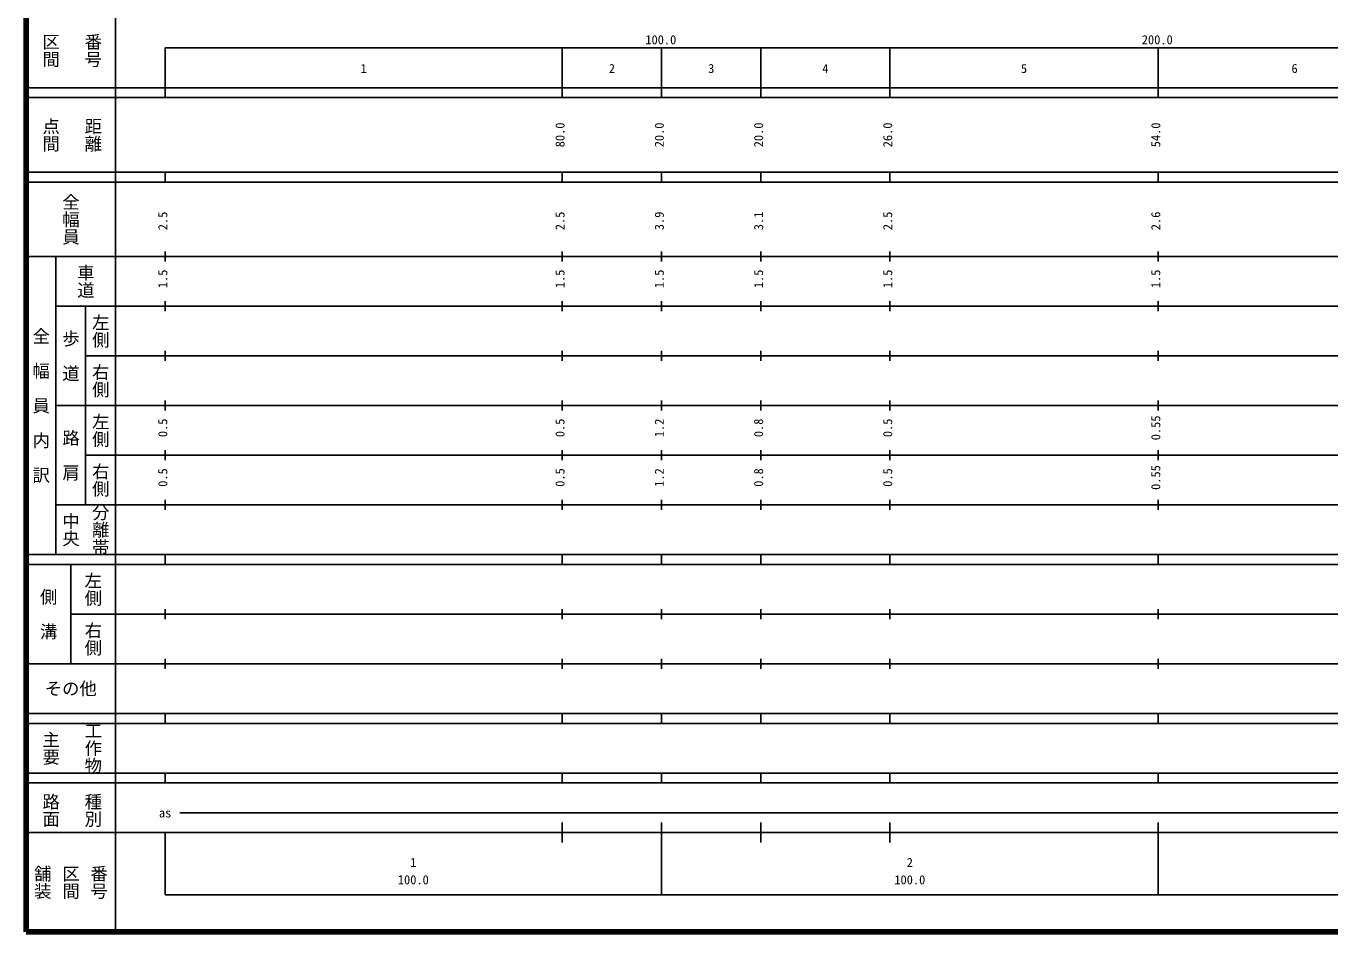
# Model space of a CAD drawing. Units: millimetres on the paper, enlarged 1000 times. Extents: x 40000 to 680000, y 20000 to 380000.
# Drawn here: x 40000 to 302617, y 20000 to 202409 of the extents above; entities that cross this region are included whole.
import ezdxf
from ezdxf.enums import TextEntityAlignment as Align

# ---------------------------------------------------------------- set-up
doc = ezdxf.new("R2010")
doc.units = ezdxf.units.MM
doc.header["$LTSCALE"] = 1000
doc.layers.add('M-TTL', color=2, linetype='Continuous', lineweight=140)
doc.layers.add('M-TTL-BAND', color=7, linetype='Continuous', lineweight=25)
doc.styles.add('@ＭＳ ゴシック', font='')
doc.styles.add('ＭＳ ゴシック', font='')
doc.styles.get('@ＭＳ ゴシック').set_extended_font_data('@MS Gothic')
doc.styles.get('ＭＳ ゴシック').set_extended_font_data('MS Gothic')

msp = doc.modelspace()

# ---------------------------------------------------------------- linework, layer by layer
at = {"layer": 'M-TTL'}
for p, q in [((40000, 380000), (40000, 20000)), ((40000, 20000), (680000, 20000))]:
    msp.add_line(p, q, dxfattribs=at)
at = {"layer": 'M-TTL-BAND'}
for p, q in [((58000, 370000), (58000, 20000)), ((68000, 198000), (579000, 198000)), ((68000, 198000), (68000, 188000)), ((148000, 188000), (148000, 198000)), ((168000, 188000), (168000, 198000)), ((188000, 188000), (188000, 198000)), ((214000, 188000), (214000, 198000)), ((268000, 188000), (268000, 198000)), ((40000, 190000), (579000, 190000)), ((40000, 188000), (579000, 188000)), ((40000, 173000), (579000, 173000)), ((40000, 171000), (579000, 171000)), ((68000, 171000), (68000, 173000)), ((148000, 171000), (148000, 173000)), ((168000, 171000), (168000, 173000)), ((188000, 171000), (188000, 173000)), ((214000, 171000), (214000, 173000)), ((268000, 171000), (268000, 173000)), ((40000, 156000), (579000, 156000)), ((46000, 96000), (46000, 156000)), ((68000, 155000), (68000, 157000)), ((148000, 155000), (148000, 157000)), ((168000, 155000), (168000, 157000)), ((188000, 155000), (188000, 157000)), ((214000, 155000), (214000, 157000)), ((268000, 155000), (268000, 157000)), ((46000, 146000), (579000, 146000)), ((52000, 146000), (52000, 106000)), ((68000, 145000), (68000, 147000)), ((148000, 145000), (148000, 147000)), ((168000, 145000), (168000, 147000)), ((188000, 145000), (188000, 147000)), ((214000, 145000), (214000, 147000)), ((268000, 145000), (268000, 147000)), ((68000, 135000), (68000, 137000)), ((148000, 135000), (148000, 137000)), ((168000, 135000), (168000, 137000)), ((188000, 135000), (188000, 137000)), ((214000, 135000), (214000, 137000)), ((268000, 135000), (268000, 137000)), ((52000, 136000), (579000, 136000)), ((68000, 125000), (68000, 127000)), ((148000, 125000), (148000, 127000)), ((168000, 125000), (168000, 127000)), ((188000, 125000), (188000, 127000)), ((214000, 125000), (214000, 127000)), ((268000, 125000), (268000, 127000)), ((46000, 126000), (579000, 126000)), ((52000, 116000), (579000, 116000)), ((68000, 115000), (68000, 117000)), ((148000, 115000), (148000, 117000)), ((168000, 115000), (168000, 117000)), ((188000, 115000), (188000, 117000)), ((214000, 115000), (214000, 117000)), ((268000, 115000), (268000, 117000)), ((46000, 106000), (579000, 106000)), ((68000, 105000), (68000, 107000)), ((148000, 105000), (148000, 107000)), ((168000, 105000), (168000, 107000)), ((188000, 105000), (188000, 107000)), ((214000, 105000), (214000, 107000)), ((268000, 105000), (268000, 107000)), ((40000, 96000), (579000, 96000)), ((68000, 94000), (68000, 96000)), ((148000, 94000), (148000, 96000)), ((168000, 94000), (168000, 96000)), ((188000, 94000), (188000, 96000)), ((214000, 94000), (214000, 96000)), ((268000, 94000), (268000, 96000)), ((40000, 94000), (579000, 94000)), ((49000, 94000), (49000, 74000)), ((68000, 83000), (68000, 85000)), ((148000, 83000), (148000, 85000)), ((168000, 83000), (168000, 85000)), ((188000, 83000), (188000, 85000)), ((214000, 83000), (214000, 85000)), ((268000, 83000), (268000, 85000)), ((49000, 84000), (579000, 84000)), ((40000, 74000), (579000, 74000)), ((68000, 73000), (68000, 75000)), ((148000, 73000), (148000, 75000)), ((168000, 73000), (168000, 75000)), ((188000, 73000), (188000, 75000)), ((214000, 73000), (214000, 75000)), ((268000, 73000), (268000, 75000)), ((40000, 64000), (579000, 64000)), ((68000, 62000), (68000, 64000)), ((148000, 62000), (148000, 64000)), ((168000, 62000), (168000, 64000)), ((188000, 62000), (188000, 64000)), ((214000, 62000), (214000, 64000)), ((268000, 62000), (268000, 64000)), ((40000, 62000), (579000, 62000)), ((40000, 52000), (579000, 52000)), ((40000, 50000), (579000, 50000)), ((68000, 50000), (68000, 52000)), ((148000, 50000), (148000, 52000)), ((168000, 50000), (168000, 52000)), ((188000, 50000), (188000, 52000)), ((214000, 50000), (214000, 52000)), ((268000, 50000), (268000, 52000)), ((71000, 44000), (565000, 44000)), ((40000, 40000), (579000, 40000)), ((68000, 40000), (68000, 27500)), ((148000, 38000), (148000, 42000)), ((168000, 27500), (168000, 42000)), ((188000, 38000), (188000, 42000)), ((214000, 38000), (214000, 42000)), ((268000, 27500), (268000, 42000)), ((68000, 27500), (579000, 27500))]:
    msp.add_line(p, q, dxfattribs=at)

# ---------------------------------------------------------------- texts
at = {"layer": 'M-TTL-BAND', "style": '@ＭＳ ゴシック'}
for s, p in [('区間', (45000, 197500)), ('番号', (53500, 197500)), ('点間', (45000, 180500)), ('距離', (53500, 180500)), ('全幅員', (49000, 163500)), ('車道', (52000, 151000)), ('左側', (55000, 141000)), ('全\u3000幅\u3000員\u3000内\u3000訳', (43000, 126000)), ('歩\u3000道', (49000, 136000)), ('右側', (55000, 131000)), ('左側', (55000, 121000)), ('路\u3000肩', (49000, 116000)), ('右側', (55000, 111000)), ('分離帯', (55000, 101000)), ('中央', (49000, 101000)), ('左側', (53500, 89000)), ('側\u3000溝', (44500, 84000)), ('右側', (53500, 79000)), ('工作物', (53500, 57000)), ('主要', (45000, 57000)), ('路面', (45000, 44500)), ('種別', (53500, 44500)), ('舗装', (43333, 30000)), ('区間', (49000, 30000)), ('番号', (54667, 30000))]:
    msp.add_text(s, height=2566, rotation=270, dxfattribs=at).set_placement(p, align=Align.MIDDLE_CENTER)
at = {"layer": 'M-TTL-BAND', "style": 'ＭＳ ゴシック'}
for s, p in [('100.0', (167844, 198195)), ('200.0', (267844, 198195)), ('1', (108000, 192405)), ('2', (158000, 192405)), ('3', (178000, 192405)), ('4', (201000, 192405)), ('5', (241000, 192405)), ('6', (295500, 192405)), ('as', (68000, 42500)), ('1', (118000, 32523)), ('2', (218000, 32523)), ('100.0', (118000, 29033)), ('100.0', (218000, 29033))]:
    msp.add_text(s, height=1833, dxfattribs=at).set_placement(p, align=Align.BOTTOM_CENTER)
for s, p in [('80.0', (149000, 180500)), ('20.0', (169000, 180500)), ('20.0', (189000, 180500)), ('26.0', (215000, 180500)), ('54.0', (269000, 180500)), ('2.5', (69000, 163174)), ('2.5', (149000, 163174)), ('3.9', (169000, 163174)), ('3.1', (189000, 163174)), ('2.5', (215000, 163174)), ('2.6', (269000, 163174)), ('1.5', (69000, 151500)), ('1.5', (149000, 151500)), ('1.5', (169000, 151500)), ('1.5', (189000, 151500)), ('1.5', (215000, 151500)), ('1.5', (269000, 151500)), ('0.55', (269000, 121500)), ('0.5', (69000, 121500)), ('0.5', (149000, 121500)), ('1.2', (169000, 121500)), ('0.8', (189000, 121500)), ('0.5', (215000, 121500)), ('0.5', (69000, 111500)), ('0.5', (149000, 111500)), ('1.2', (169000, 111500)), ('0.8', (189000, 111500)), ('0.5', (215000, 111500)), ('0.55', (269000, 111500))]:
    msp.add_text(s, height=1833, rotation=90, dxfattribs=at).set_placement(p, align=Align.BOTTOM_CENTER)
msp.add_text('その他', height=2566, dxfattribs=at).set_placement((49000, 69000), align=Align.MIDDLE_CENTER)

doc.saveas('drawing.dxf')
